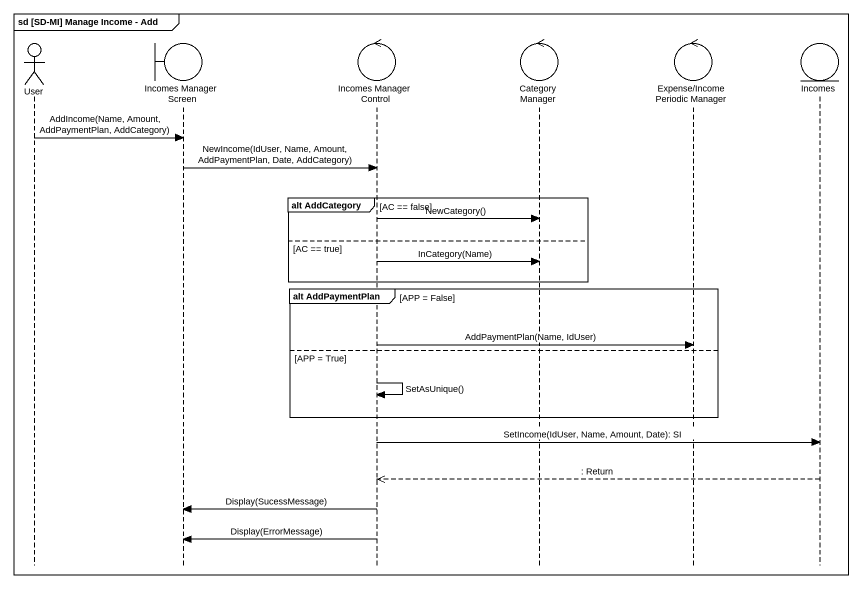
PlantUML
@startuml
mainframe sd [SD-MI] Manage Income - Add
hide footbox
actor User
boundary "Incomes Manager Screen" as Incomes_Manager_Screen
control "Incomes Manager Control" as Incomes_Manager_Control
control "Category Manager" as Category_Manager
control "Expense/Income Periodic Manager" as Expense_Income_Periodic
entity Incomes

User -> Incomes_Manager_Screen : AddIncome(Name, Amount, AddPaymentPlan, AddCategory)
Incomes_Manager_Screen -> Incomes_Manager_Control : NewIncome(IdUser, Name, Amount, AddPaymentPlan, Date, AddCategory)
group alt AddCategory [AC == false]
  Incomes_Manager_Control -> Category_Manager : NewCategory()
else AC == true
  Incomes_Manager_Control -> Category_Manager : InCategory(Name)
end
group alt AddPaymentPlan [APP = False]
  Incomes_Manager_Control -> Expense_Income_Periodic : AddPaymentPlan(Name, IdUser)
else APP = True
  Incomes_Manager_Control -> Incomes_Manager_Control : SetAsUnique()
end
Incomes_Manager_Control -> Incomes : SetIncome(IdUser, Name, Amount, Date): SI
Incomes -->> Incomes_Manager_Control : : Return
Incomes_Manager_Control -> Incomes_Manager_Screen : Display(SucessMessage)
Incomes_Manager_Control -> Incomes_Manager_Screen : Display(ErrorMessage)
@enduml
